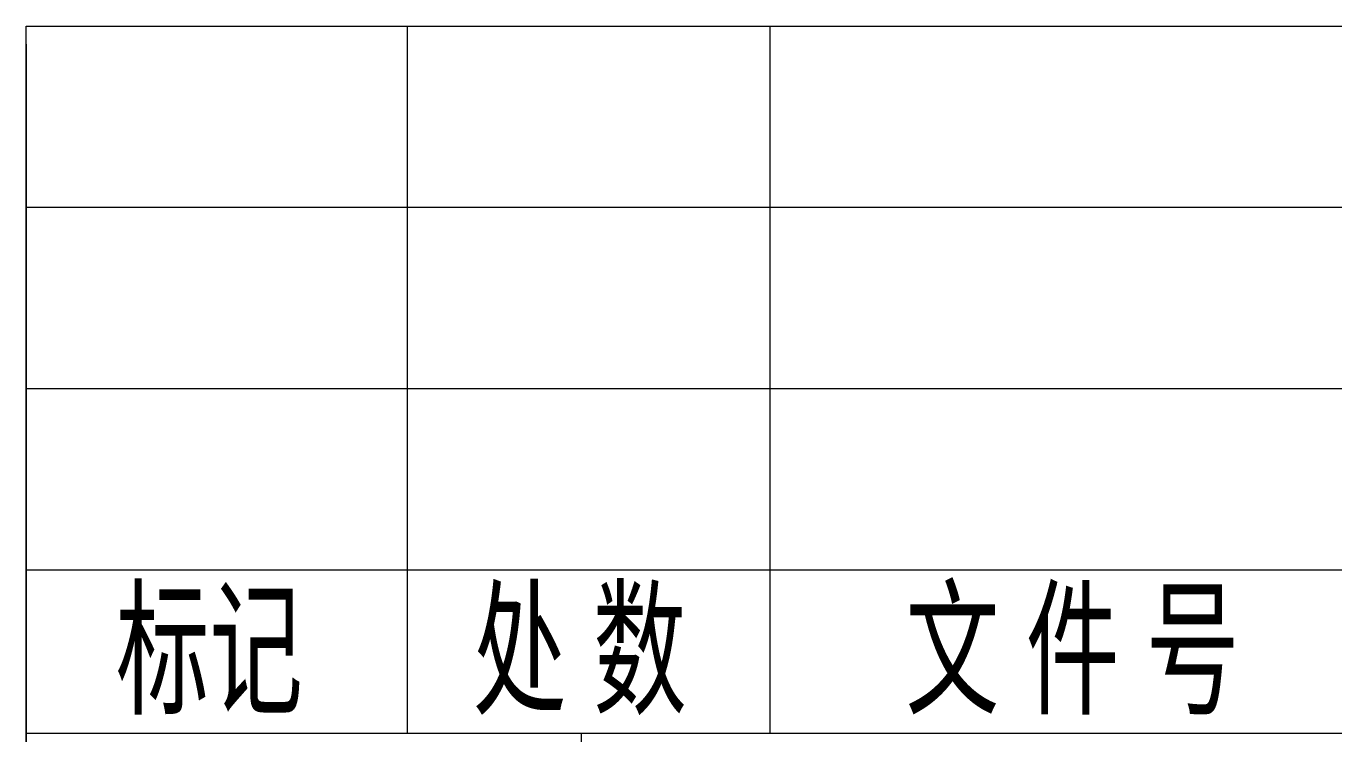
# Model space of a CAD drawing. Header units: millimetres. Extents: x 6786 to 7380, y -302 to 118.
# Drawn here: x 7189.84 to 7225.88, y -264.99 to -245.48 of the extents above; entities that cross this region are included whole.
import ezdxf

# ---------------------------------------------------------------- set-up
doc = ezdxf.new("R2010")
doc.units = ezdxf.units.MM
doc.linetypes.add('XKITLINE00', pattern=[0])
doc.styles.add('STYLE_2', font='arial.ttf', dxfattribs={"height": 0.2})

msp = doc.modelspace()

# ---------------------------------------------------------------- linework, layer by layer
at = {"color": 0, "linetype": 'XKITLINE00', "lineweight": 0}
for p, q in [((7189.843, -291.984), (7189.843, -245.484)), ((7189.843, -245.484), (7369.843, -245.484)), ((7189.843, -291.984), (7189.843, -245.484)), ((7189.843, -245.484), (7260.343, -245.484)), ((7189.843, -245.984), (7189.843, -291.984)), ((7260.343, -264.984), (7189.843, -264.984))]:
    msp.add_line(p, q, dxfattribs=at)
at = {"color": 1, "linetype": 'XKITLINE00', "lineweight": 0}
for p, q in [((7200.343, -245.484), (7200.343, -264.984)), ((7210.343, -245.484), (7210.343, -264.984)), ((7260.343, -250.484), (7189.843, -250.484)), ((7260.343, -255.484), (7189.843, -255.484)), ((7260.343, -260.484), (7189.843, -260.484)), ((7205.143, -264.984), (7205.143, -291.984))]:
    msp.add_line(p, q, dxfattribs=at)

# ---------------------------------------------------------------- texts
at = {"color": 3, "lineweight": 0, "style": 'STYLE_2', "width": 0.63}
for s, p in [(' 标记', (7191.581, -264.141)), (' 处 数', (7201.423, -264.141)), ('文 件 号', (7214.081, -264.141))]:
    msp.add_text(s, height=3, dxfattribs=at).set_placement(p)

doc.saveas('drawing.dxf')
